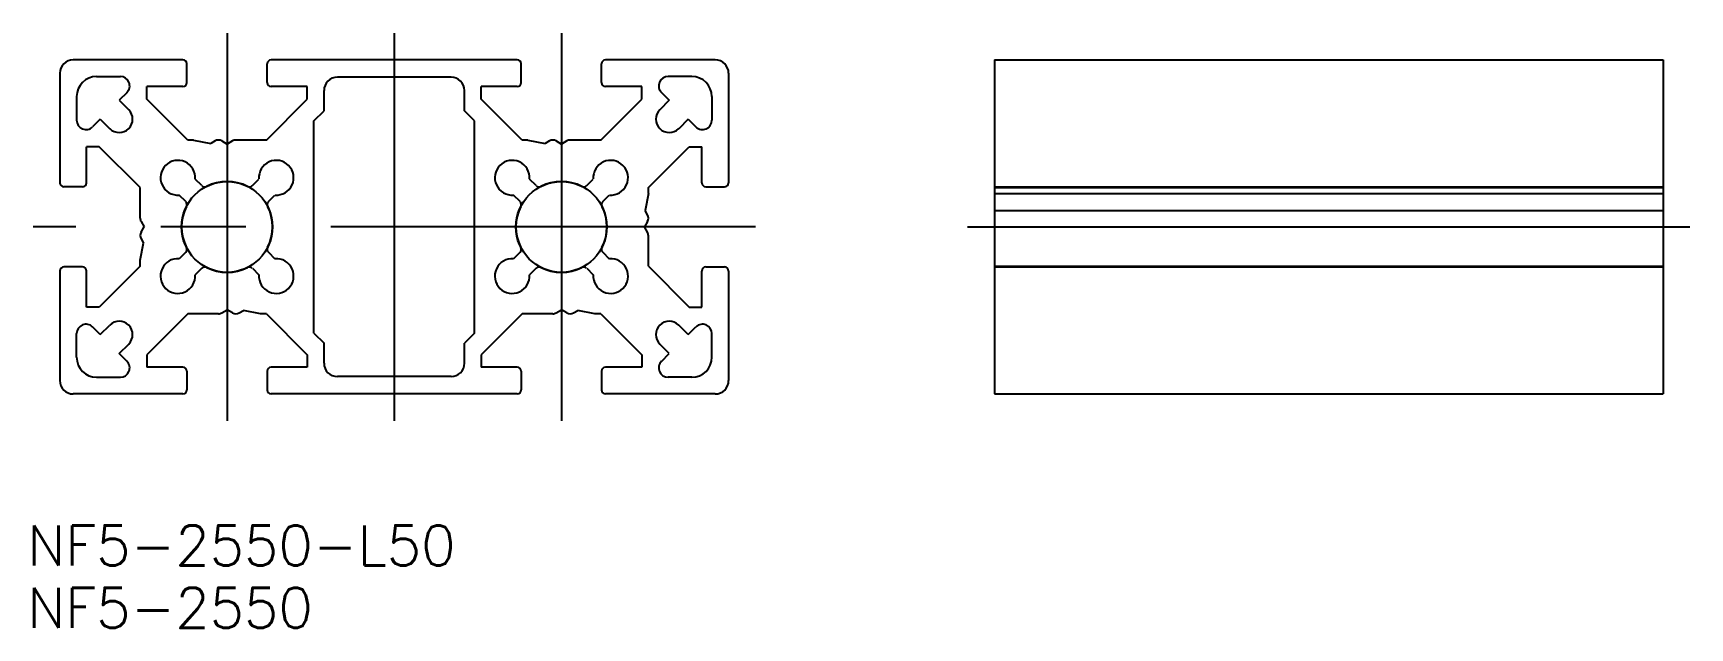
# Model space of a CAD drawing. Extents: x -27 to 97, y -30 to 14.
import ezdxf

# ---------------------------------------------------------------- set-up
doc = ezdxf.new("R2010")
doc.units = 0
doc.linetypes.add('CENTER', pattern=[50.8, 31.75, -6.35, 6.35, -6.35])
doc.linetypes.add('PHANTOM', pattern=[63.5, 31.75, -6.35, 6.35, -6.35, 6.35, -6.35])
doc.layers.get('0').update_dxf_attribs({"linetype": 'CONTINUOUS'})
doc.layers.add('CENTER', color=1, linetype='CENTER')
doc.styles.get("Standard").update_dxf_attribs({"font": 'txt.shx', "height": 3, "bigfont": 'bigfont.shx'})

# ---------------------------------------------------------------- blocks, each defined once
blk = doc.blocks.new('*U3')
at = {"color": 7, "linetype": 'CONTINUOUS'}
blk.add_text('NF5-2550-L50', height=3, dxfattribs=at).set_placement((-27.43, -25.33))
blk = doc.blocks.new('*U4')
at = {"color": 7, "linetype": 'CONTINUOUS'}
blk.add_text('NF5-2550', height=3, dxfattribs=at).set_placement((-27.43, -30))

msp = doc.modelspace()

# ---------------------------------------------------------------- linework, layer by layer
at = {"color": 7, "linetype": 'CONTINUOUS'}
for p, q in [((-15.8, 12.5), (-24, 12.5)), ((9.2, 12.5), (-9.2, 12.5)), ((24, 12.5), (15.8, 12.5)), ((44.87, 12.5), (94.87, 12.5)), ((44.87, 12.5), (44.87, -12.5)), ((94.87, 12.5), (94.87, -12.5)), ((-25, 11.5), (-25, 3.3)), ((-22.25, 11.25), (-20.48, 11.25)), ((-15.5, 10.8), (-15.5, 12.2)), ((-9.5, 10.8), (-9.5, 12.2)), ((4.25, 11.2), (-4.25, 11.2)), ((9.5, 10.8), (9.5, 12.2)), ((15.5, 10.8), (15.5, 12.2)), ((22.25, 11.25), (20.48, 11.25)), ((25, 11.5), (25, 3.3)), ((-19.98, 10.06), (-20.56, 9.48)), ((-15.8, 10.5), (-18.5, 10.5)), ((-18.5, 9.56), (-18.5, 10.5)), ((-6.5, 10.5), (-9.2, 10.5)), ((-6.5, 9.56), (-6.5, 10.5)), ((-5.25, 8.69), (-5.25, 10.2)), ((5.25, 8.69), (5.25, 10.2)), ((9.2, 10.5), (6.5, 10.5)), ((6.5, 9.56), (6.5, 10.5)), ((18.5, 10.5), (15.8, 10.5)), ((18.5, 9.56), (18.5, 10.5)), ((19.98, 10.06), (20.56, 9.48)), ((-23.75, 9.75), (-23.75, 7.98)), ((-20.56, 9.48), (-19.85, 8.77)), ((-15.44, 6.5), (-18.5, 9.56)), ((-9.56, 6.5), (-6.5, 9.56)), ((-6, 7.94), (-5.25, 8.69)), ((6, 7.94), (5.25, 8.69)), ((9.56, 6.5), (6.5, 9.56)), ((15.44, 6.5), (18.5, 9.56)), ((20.56, 9.48), (19.85, 8.77)), ((23.75, 9.75), (23.75, 7.98)), ((-21.98, 8.06), (-22.56, 7.48)), ((-21.98, 8.06), (-21.27, 7.35)), ((-6, -7.94), (-6, 7.94)), ((6, -7.94), (6, 7.94)), ((21.98, 8.06), (21.27, 7.35)), ((21.98, 8.06), (22.56, 7.48)), ((-15, 6.5), (-15.44, 6.5)), ((-15, 6.5), (-13.72, 6.25)), ((-13.4, 6.43), (-13.72, 6.25)), ((-12.9, 6.43), (-12.5, 6.2)), ((-12.1, 6.43), (-12.5, 6.2)), ((-9.56, 6.5), (-11.85, 6.5)), ((10, 6.5), (9.56, 6.5)), ((10, 6.5), (11.28, 6.25)), ((11.6, 6.43), (11.28, 6.25)), ((12.1, 6.43), (12.5, 6.2)), ((12.9, 6.43), (12.5, 6.2)), ((15.44, 6.5), (13.15, 6.5)), ((-23, 3.3), (-23, 6)), ((-22.06, 6), (-23, 6)), ((-19, 2.94), (-22.06, 6)), ((19, 2.94), (22.06, 6)), ((22.06, 6), (23, 6)), ((23, 3.3), (23, 6)), ((-23.3, 3), (-24.7, 3)), ((-19, 0.65), (-19, 2.94)), ((-14.39, 3.09), (-14.88, 3.58)), ((-10.61, 3.09), (-10.12, 3.58)), ((10.61, 3.09), (10.12, 3.58)), ((14.39, 3.09), (14.88, 3.58)), ((19, 2.5), (18.75, 1.22)), ((19, 2.5), (19, 2.94)), ((23.3, 3), (24.7, 3)), ((44.87, 3), (94.87, 3)), ((44.87, 2.94), (94.87, 2.94)), ((44.87, 2.5), (94.87, 2.5)), ((-15.59, 1.89), (-16.08, 2.38)), ((-9.41, 1.89), (-8.92, 2.38)), ((9.41, 1.89), (8.92, 2.38)), ((15.59, 1.89), (16.08, 2.38)), ((-18.93, 0.4), (-18.7, 0)), ((-18.93, -0.4), (-18.7, 0)), ((18.93, 0.4), (18.7, 0)), ((18.93, -0.4), (18.7, 0)), ((18.93, 0.9), (18.75, 1.22)), ((44.87, 1.22), (94.87, 1.22)), ((44.87, 0), (94.87, 0)), ((-19, -2.5), (-18.75, -1.22)), ((-18.93, -0.9), (-18.75, -1.22)), ((19, -2.94), (19, -0.65)), ((-15.59, -1.89), (-16.08, -2.38)), ((-9.41, -1.89), (-8.92, -2.38)), ((9.41, -1.89), (8.92, -2.38)), ((15.59, -1.89), (16.08, -2.38)), ((-25, -3.3), (-25, -11.5)), ((-23.3, -3), (-24.7, -3)), ((-23, -6), (-23, -3.3)), ((-19, -2.94), (-22.06, -6)), ((-19, -2.94), (-19, -2.5)), ((-14.39, -3.09), (-14.88, -3.58)), ((-10.61, -3.09), (-10.12, -3.58)), ((10.61, -3.09), (10.12, -3.58)), ((14.39, -3.09), (14.88, -3.58)), ((19, -2.94), (22.06, -6)), ((23, -6), (23, -3.3)), ((23.3, -3), (24.7, -3)), ((25, -3.3), (25, -11.5)), ((44.87, -2.94), (94.87, -2.94)), ((44.87, -3), (94.87, -3)), ((-22.06, -6), (-23, -6)), ((22.06, -6), (23, -6)), ((-21.98, -8.06), (-21.27, -7.35)), ((-15.44, -6.5), (-18.5, -9.56)), ((-13.15, -6.5), (-15.44, -6.5)), ((-12.9, -6.43), (-12.5, -6.2)), ((-12.1, -6.43), (-12.5, -6.2)), ((-11.6, -6.43), (-11.28, -6.25)), ((-10, -6.5), (-11.28, -6.25)), ((-9.56, -6.5), (-10, -6.5)), ((-9.56, -6.5), (-6.5, -9.56)), ((9.56, -6.5), (6.5, -9.56)), ((11.85, -6.5), (9.56, -6.5)), ((12.1, -6.43), (12.5, -6.2)), ((12.9, -6.43), (12.5, -6.2)), ((13.4, -6.43), (13.72, -6.25)), ((15, -6.5), (13.72, -6.25)), ((15.44, -6.5), (15, -6.5)), ((15.44, -6.5), (18.5, -9.56)), ((21.98, -8.06), (21.27, -7.35)), ((-23.75, -9.75), (-23.75, -7.98)), ((-21.98, -8.06), (-22.56, -7.48)), ((-6, -7.94), (-5.25, -8.69)), ((6, -7.94), (5.25, -8.69)), ((21.98, -8.06), (22.56, -7.48)), ((23.75, -9.75), (23.75, -7.98)), ((-20.56, -9.48), (-19.85, -8.77)), ((-19.98, -10.06), (-20.56, -9.48)), ((-18.5, -9.56), (-18.5, -10.5)), ((-6.5, -9.56), (-6.5, -10.5)), ((-5.25, -10.2), (-5.25, -8.69)), ((5.25, -10.2), (5.25, -8.69)), ((6.5, -9.56), (6.5, -10.5)), ((18.5, -9.56), (18.5, -10.5)), ((20.56, -9.48), (19.85, -8.77)), ((19.98, -10.06), (20.56, -9.48)), ((-15.8, -10.5), (-18.5, -10.5)), ((-15.5, -10.8), (-15.5, -12.2)), ((-9.5, -10.8), (-9.5, -12.2)), ((-6.5, -10.5), (-9.2, -10.5)), ((9.2, -10.5), (6.5, -10.5)), ((9.5, -10.8), (9.5, -12.2)), ((15.5, -10.8), (15.5, -12.2)), ((18.5, -10.5), (15.8, -10.5)), ((-22.25, -11.25), (-20.48, -11.25)), ((4.25, -11.2), (-4.25, -11.2)), ((22.25, -11.25), (20.48, -11.25)), ((-15.8, -12.5), (-24, -12.5)), ((9.2, -12.5), (-9.2, -12.5)), ((24, -12.5), (15.8, -12.5)), ((44.87, -12.5), (94.87, -12.5))]:
    msp.add_line(p, q, dxfattribs=at)
at = {"color": 3, "linetype": 'PHANTOM'}
for centre in [(-12.5, 0), (12.5, 0)]:
    msp.add_circle(centre, 3.4, dxfattribs=at)
at = {"color": 7, "linetype": 'CONTINUOUS'}
for centre, radius, start, end in [((-24, 11.5), 1, 90, 180), ((-15.8, 12.2), 0.3, 0, 90), ((-9.2, 12.2), 0.3, 90, 180), ((9.2, 12.2), 0.3, 0, 90), ((15.8, 12.2), 0.3, 90, 180), ((24, 11.5), 1, 0, 90), ((-22.25, 9.75), 1.5, 90, 180), ((-20.48, 10.55), 0.7, 315, 90), ((-4.25, 10.2), 1, 90, 180), ((4.25, 10.2), 1, 0, 90), ((20.48, 10.55), 0.7, 90, 225), ((22.25, 9.75), 1.5, 0, 90), ((-15.8, 10.8), 0.3, 270, 0), ((-9.2, 10.8), 0.3, 180, 270), ((9.2, 10.8), 0.3, 270, 0), ((15.8, 10.8), 0.3, 180, 270), ((-20.56, 8.06), 1, 225, 45), ((20.56, 8.06), 1, 135, 315), ((-23.05, 7.98), 0.7, 180, 315), ((23.05, 7.98), 0.7, 225, 0), ((-13.15, 6), 0.5, 60, 120), ((-11.85, 6), 0.5, 90, 120), ((11.85, 6), 0.5, 60, 120), ((13.15, 6), 0.5, 90, 120), ((-16.18, 3.68), 1.3, 355.8322, 274.1678), ((-8.82, 3.68), 1.3, 265.8322, 184.1678), ((8.82, 3.68), 1.3, 355.8322, 274.1678), ((16.18, 3.68), 1.3, 265.8322, 184.1678), ((-24.7, 3.3), 0.3, 180, 270), ((-23.3, 3.3), 0.3, 270, 0), ((-14.17, 3.3), 0.3, 225, 296.8919), ((-12.5, 0), 3.4, 63.1081, 116.8919), ((-10.83, 3.3), 0.3, 243.1081, 315), ((10.83, 3.3), 0.3, 225, 296.8919), ((12.5, 0), 3.4, 63.1081, 116.8919), ((14.17, 3.3), 0.3, 243.1081, 315), ((23.3, 3.3), 0.3, 180, 270), ((24.7, 3.3), 0.3, 270, 0), ((-12.5, 0), 3.4, 153.1081, 206.8919), ((-15.8, 1.67), 0.3, 333.1081, 45), ((-9.2, 1.67), 0.3, 135, 206.8919), ((-12.5, 0), 3.4, 333.1081, 26.8919), ((12.5, 0), 3.4, 153.1081, 206.8919), ((9.2, 1.67), 0.3, 333.1081, 45), ((15.8, 1.67), 0.3, 135, 206.8919), ((12.5, 0), 3.4, 333.1081, 26.8919), ((-18.5, 0.65), 0.5, 180, 210), ((18.5, 0.65), 0.5, 330, 30), ((-18.5, -0.65), 0.5, 150, 210), ((18.5, -0.65), 0.5, 0, 30), ((-16.18, -3.68), 1.3, 85.8322, 4.1678), ((-15.8, -1.67), 0.3, 315, 26.8919), ((-8.82, -3.68), 1.3, 175.8322, 94.1678), ((-9.2, -1.67), 0.3, 153.1081, 225), ((8.82, -3.68), 1.3, 85.8322, 4.1678), ((9.2, -1.67), 0.3, 315, 26.8919), ((16.18, -3.68), 1.3, 175.8322, 94.1678), ((15.8, -1.67), 0.3, 153.1081, 225), ((-24.7, -3.3), 0.3, 90, 180), ((-23.3, -3.3), 0.3, 0, 90), ((-14.17, -3.3), 0.3, 63.1081, 135), ((-12.5, 0), 3.4, 243.1081, 296.8919), ((-10.83, -3.3), 0.3, 45, 116.8919), ((10.83, -3.3), 0.3, 63.1081, 135), ((12.5, 0), 3.4, 243.1081, 296.8919), ((14.17, -3.3), 0.3, 45, 116.8919), ((23.3, -3.3), 0.3, 90, 180), ((24.7, -3.3), 0.3, 0, 90), ((-23.05, -7.98), 0.7, 45, 180), ((-20.56, -8.06), 1, 315, 135), ((-13.15, -6), 0.5, 270, 300), ((-11.85, -6), 0.5, 240, 300), ((11.85, -6), 0.5, 270, 300), ((13.15, -6), 0.5, 240, 300), ((20.56, -8.06), 1, 45, 225), ((23.05, -7.98), 0.7, 0, 135), ((-22.25, -9.75), 1.5, 180, 270), ((22.25, -9.75), 1.5, 270, 0), ((-20.48, -10.55), 0.7, 270, 45), ((-15.8, -10.8), 0.3, 0, 90), ((-9.2, -10.8), 0.3, 90, 180), ((-4.25, -10.2), 1, 180, 270), ((4.25, -10.2), 1, 270, 360), ((9.2, -10.8), 0.3, 0, 90), ((15.8, -10.8), 0.3, 90, 180), ((20.48, -10.55), 0.7, 135, 270), ((-24, -11.5), 1, 180, 270), ((-15.8, -12.2), 0.3, 270, 0), ((-9.2, -12.2), 0.3, 180, 270), ((9.2, -12.2), 0.3, 270, 0), ((15.8, -12.2), 0.3, 180, 270), ((24, -11.5), 1, 270, 0)]:
    msp.add_arc(centre, radius, start, end, dxfattribs=at)
at = {"layer": 'CENTER', "color": 1, "linetype": 'CENTER'}
for p, q in [((-12.5, 14.5), (-12.5, -14.5)), ((0, 14.5), (0, -14.5)), ((12.5, 14.5), (12.5, -14.5)), ((27, 0), (-27, 0)), ((42.87, 0), (96.87, 0))]:
    msp.add_line(p, q, dxfattribs=at)

# ---------------------------------------------------------------- block references
at = {"color": 7, "linetype": 'CONTINUOUS'}
for name in ['*U3', '*U4']:
    msp.add_blockref(name, (0, 0), dxfattribs=at)

doc.saveas('drawing.dxf')
